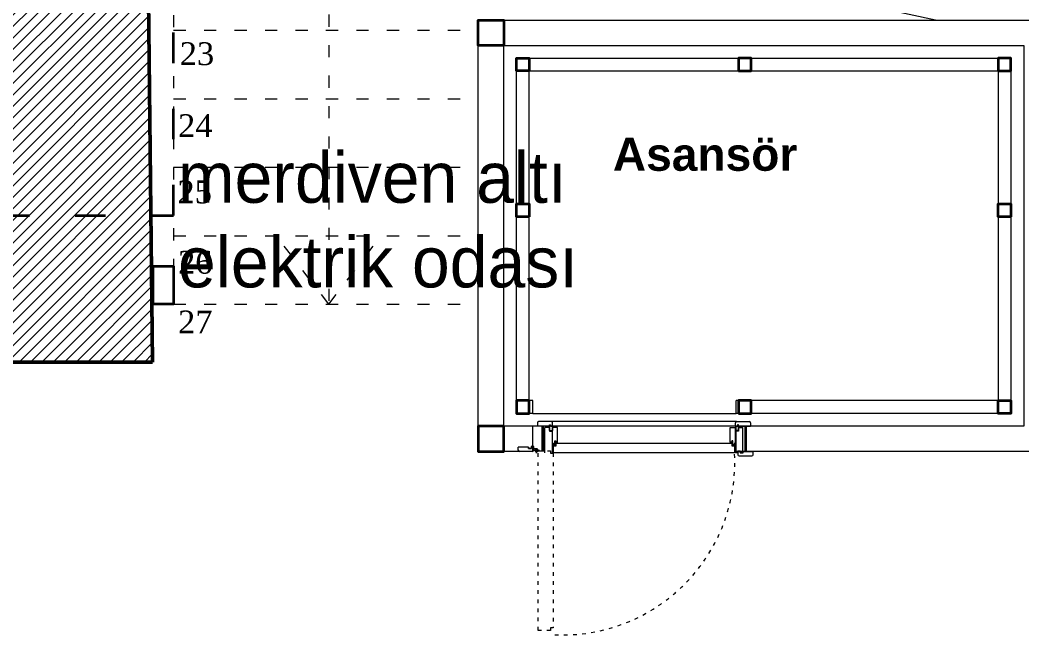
# Model space of a CAD drawing. Header units: millimetres. Extents: x 4980 to 19099, y 3891 to 5773.
# Drawn here: x 7114.2 to 7508.8, y 4669.7 to 4914.8 of the extents above; entities that cross this region are included whole.
import ezdxf

# ---------------------------------------------------------------- set-up
doc = ezdxf.new("R2010")
doc.units = ezdxf.units.MM
doc.linetypes.add('ACAD_ISO03W100', pattern=[30, 12, -18])
for name, color, linetype, lineweight in [('a 0', 252, 'Continuous', 0), ('a 2', 132, 'Continuous', 20), ('a alçıpan duvar', 162, 'Continuous', 35), ('a duvar', 84, 'Continuous', 50), ('a kapı 1', 50, 'Continuous', 5), ('a kapı 2', 51, 'Continuous', 9), ('a kapı eşik', 40, 'Continuous', 20), ('kot', 3, 'Continuous', 0), ('no3_duvar tarama', 253, 'Continuous', 9), ('PLAN YAZI', 4, 'Continuous', 9)]:
    doc.layers.add(name, color=color, linetype=linetype, lineweight=lineweight)
doc.layers.add('a yazı', color=30, linetype='Continuous')
doc.styles.get("Standard").update_dxf_attribs({"font": 'stylu.ttf', "height": 10})

msp = doc.modelspace()

# ---------------------------------------------------------------- hatches: boundary and pattern name
at = {"layer": 'a kapı 1'}
h = msp.add_hatch(color=256, dxfattribs=at)
h.paths.add_polyline_path([(7323.92, 4747.59), (7324.02, 4747.58), (7324.01, 4747.4), (7324.15, 4747.4), (7324.14, 4747.58), (7324.24, 4747.59), (7324.14, 4747.66), (7324.13, 4747.79), (7324.24, 4747.81), (7324.08, 4747.9), (7323.92, 4747.81), (7324.03, 4747.79), (7324.02, 4747.66)])
h.paths.add_polyline_path([(7323.91, 4747.4, 0.2663), (7324.21, 4747), (7324.61, 4747, 0.268071), (7324.91, 4747.4)])
h.paths.add_polyline_path([(7324.04, 4747.3), (7324.78, 4747.3, -0.088912), (7324.7, 4747.19, -0.285346), (7324.12, 4747.19, -0.088079)], flags=16)
for points in [[(7324.02, 4747.66), (7323.92, 4747.59), (7324.02, 4747.58), (7324.01, 4747.4), (7324.15, 4747.4), (7324.14, 4747.58), (7324.24, 4747.59), (7324.14, 4747.66), (7324.13, 4747.79), (7324.24, 4747.81), (7324.08, 4747.9), (7323.92, 4747.81), (7324.03, 4747.79)], [(7325.91, 4748.4), (7324.91, 4748.4, 0.2663), (7325.21, 4748), (7325.61, 4748, 0.268071)], [(7325.02, 4748.65), (7324.92, 4748.59), (7325.02, 4748.57), (7325.01, 4748.4), (7325.15, 4748.4), (7325.14, 4748.57), (7325.24, 4748.59), (7325.14, 4748.65), (7325.13, 4748.79), (7325.24, 4748.8), (7325.08, 4748.9), (7324.92, 4748.8), (7325.03, 4748.79)], [(7393.91, 4748.4), (7394.91, 4748.4, -0.2663), (7394.61, 4748), (7394.21, 4748, -0.268071)], [(7394.8, 4748.65), (7394.9, 4748.59), (7394.8, 4748.57), (7394.81, 4748.4), (7394.67, 4748.4), (7394.68, 4748.57), (7394.58, 4748.59), (7394.68, 4748.65), (7394.69, 4748.79), (7394.58, 4748.8), (7394.74, 4748.9), (7394.9, 4748.8), (7394.79, 4748.79)], [(7395.8, 4747.66), (7395.9, 4747.59), (7395.8, 4747.58), (7395.81, 4747.4), (7395.67, 4747.4), (7395.68, 4747.58), (7395.58, 4747.59), (7395.68, 4747.66), (7395.69, 4747.79), (7395.58, 4747.81), (7395.74, 4747.9), (7395.9, 4747.81), (7395.79, 4747.79)], [(7324.91, 4747.4), (7323.91, 4747.4, 0.2663), (7324.21, 4747), (7324.61, 4747, 0.268071)], [(7394.91, 4747.4), (7395.91, 4747.4, -0.2663), (7395.61, 4747), (7395.21, 4747, -0.268071)]]:
    msp.add_hatch(color=256, dxfattribs=at).paths.add_polyline_path(points)
h = msp.add_hatch(color=256, dxfattribs=at)
h.paths.add_polyline_path([(7324.92, 4748.59), (7325.02, 4748.57), (7325.01, 4748.4), (7325.15, 4748.4), (7325.14, 4748.57), (7325.24, 4748.59), (7325.14, 4748.65), (7325.13, 4748.79), (7325.24, 4748.8), (7325.08, 4748.9), (7324.92, 4748.8), (7325.03, 4748.79), (7325.02, 4748.65)])
h.paths.add_polyline_path([(7324.91, 4748.4, 0.2663), (7325.21, 4748), (7325.61, 4748, 0.268071), (7325.91, 4748.4)])
h.paths.add_polyline_path([(7325.04, 4748.3), (7325.78, 4748.3, -0.088912), (7325.7, 4748.18, -0.285346), (7325.12, 4748.18, -0.088079)], flags=16)
h = msp.add_hatch(color=256, dxfattribs=at)
h.paths.add_polyline_path([(7394.9, 4748.59), (7394.8, 4748.57), (7394.81, 4748.4), (7394.67, 4748.4), (7394.68, 4748.57), (7394.58, 4748.59), (7394.68, 4748.65), (7394.69, 4748.79), (7394.58, 4748.8), (7394.74, 4748.9), (7394.9, 4748.8), (7394.79, 4748.79), (7394.8, 4748.65)])
h.paths.add_polyline_path([(7394.91, 4748.4, -0.2663), (7394.61, 4748), (7394.21, 4748, -0.268071), (7393.91, 4748.4)])
h.paths.add_polyline_path([(7394.78, 4748.3), (7394.04, 4748.3, 0.088912), (7394.12, 4748.18, 0.285346), (7394.7, 4748.18, 0.088079)], flags=16)
h = msp.add_hatch(color=256, dxfattribs=at)
h.paths.add_polyline_path([(7395.9, 4747.59), (7395.8, 4747.58), (7395.81, 4747.4), (7395.67, 4747.4), (7395.68, 4747.58), (7395.58, 4747.59), (7395.68, 4747.66), (7395.69, 4747.79), (7395.58, 4747.81), (7395.74, 4747.9), (7395.9, 4747.81), (7395.79, 4747.79), (7395.8, 4747.66)])
h.paths.add_polyline_path([(7395.91, 4747.4, -0.2663), (7395.61, 4747), (7395.21, 4747, -0.268071), (7394.91, 4747.4)])
h.paths.add_polyline_path([(7395.78, 4747.3), (7395.04, 4747.3, 0.088912), (7395.12, 4747.19, 0.285346), (7395.7, 4747.19, 0.088079)], flags=16)
at = {"layer": 'no3_duvar tarama'}
h = msp.add_hatch(dxfattribs=at)
h.set_pattern_fill('ANSI31', color=256, style=0)
h.set_pattern_definition([(45, (81879.2123, 31164.2985), (-2.24506403, 2.24506403), [])])
h.paths.add_polyline_path([(7168.47, 4578.31), (7167.37, 4659.97), (7106.26, 4659.97), (7106.26, 4579.31), (7088.4, 4579.31), (7088.4, 4557.56), (7183.4, 4557.56), (7183.4, 4578.31)])
h.paths.add_polyline_path([(7162.27, 5149.88), (7182.43, 5144.97), (7200.22, 5195.97), (7208.54, 5194.4), (7209.72, 5199.26), (7211.09, 5198.93), (7215.02, 5215.16), (7190.81, 5221.18), (7190.25, 5219.09), (6960.33, 5274.47), (6960.8, 5276.41), (6936.5, 5282.29), (6932.55, 5265.95), (6934.73, 5265.42), (6933.81, 5261.6), (6942.89, 5259.8), (6932.41, 5205.82), (7106.26, 5163.51), (7106.26, 4779.97), (7166.28, 4779.97)])

# ---------------------------------------------------------------- linework, layer by layer
at = {"layer": 'a 0'}
for p, q in [((7324.04, 4744.14, -0.53), (7324.04, 4747.59, -0.53)), ((7324.09, 4747.59, -0.53), (7324.04, 4747.59, -0.53)), ((7324.14, 4747.59, -0.53), (7324.09, 4747.59, -0.53)), ((7324.09, 4744.04, -0.53), (7324.09, 4747.59, -0.53)), ((7324.09, 4744.09, -0.53), (7324.09, 4747.59, -0.53)), ((7324.14, 4744.03, -0.53), (7324.14, 4747.59, -0.53)), ((7316.46, 4745.21, -0.53), (7318.71, 4745.21, -0.53)), ((7317.59, 4744.09, -0.53), (7317.59, 4745.86, -0.53))]:
    msp.add_line(p, q, dxfattribs=at)
for radius, start, end in [(0.65, 94.4117, 85.5883), (0.6, 90, 85.2198), (0.55, 90, 84.7841)]:
    msp.add_arc((7317.59, 4745.21, -0.53), radius, start, end, dxfattribs=at)
at = {"layer": 'a 2', "linetype": 'ACAD_ISO03W100', "ltscale": 0.4}
for p, q in [((7235.75, 4940.9, -0.53), (7235.75, 4802.79, -0.53)), ((7235.75, 4802.79, -0.53), (7214.32, 4830.79, -0.53)), ((7235.75, 4802.79, -0.53), (7257.18, 4830.79, -0.53))]:
    msp.add_line(p, q, dxfattribs=at)
at = {"layer": 'a 2'}
msp.add_line((7294.66, 4748.33, -0.53), (7294.66, 4914.79, -0.53), dxfattribs=at)
msp.add_line((7294.66, 4748.33, -0.53), (7294.66, 4914.79, -0.53), dxfattribs=at)
at = {"layer": 'a 2', "linetype": 'ACAD_ISO03W100', "ltscale": 0.4, "elevation": -0.53}
for points in [[(7174.66, 4952.71), (7174.66, 4802.79)], [(7174.66, 4910.79), (7294.66, 4910.79)], [(7174.66, 4883.79), (7294.66, 4883.79)], [(7174.66, 4856.79), (7293.51, 4856.79)], [(7174.66, 4829.79), (7294.66, 4829.79)], [(7174.66, 4802.79), (7293.51, 4802.79)]]:
    msp.add_lwpolyline(points, dxfattribs=at)
at = {"layer": 'a 2', "elevation": -0.53}
for points in [[(7474.78, 4914.79), (7402.07, 4930.44)], [(7294.66, 4914.79), (7519.47, 4914.79), (7519.47, 4744.79)], [(7294.66, 4914.79), (7519.47, 4914.79), (7519.47, 4744.79)], [(7316.16, 4744.79), (7294.66, 4744.79), (7294.66, 4914.79), (7519.47, 4914.79), (7519.47, 4744.79), (7396.16, 4744.79)], [(7316.16, 4754.79), (7304.66, 4754.79), (7304.66, 4904.79), (7509.47, 4904.79), (7509.47, 4754.79), (7396.16, 4754.79)], [(7316.16, 4754.79), (7304.66, 4754.79), (7304.66, 4904.79), (7509.47, 4904.79), (7509.47, 4754.79), (7396.16, 4754.79)], [(7316.16, 4759.79), (7309.66, 4759.79), (7309.66, 4899.79), (7504.47, 4899.79), (7504.47, 4759.79), (7396.16, 4759.79)], [(7316.16, 4759.79), (7309.66, 4759.79), (7309.66, 4899.79), (7504.47, 4899.79), (7504.47, 4759.79), (7396.16, 4759.79)], [(7316.16, 4764.79), (7314.66, 4764.79), (7314.66, 4894.79), (7499.47, 4894.79), (7499.47, 4764.79), (7396.16, 4764.79)], [(7316.16, 4764.79), (7314.66, 4764.79), (7314.66, 4894.79), (7499.47, 4894.79), (7499.47, 4764.79), (7396.16, 4764.79)], [(7316.16, 4759.79), (7316.16, 4764.79)], [(7316.16, 4759.79), (7316.16, 4764.79)], [(7396.16, 4759.79), (7396.16, 4764.79)], [(7396.16, 4759.79), (7396.16, 4764.79)], [(7316.16, 4759.79), (7396.16, 4759.79)], [(7316.16, 4759.79), (7396.16, 4759.79)], [(7396.16, 4754.79), (7316.16, 4754.79)], [(7316.16, 4744.79), (7316.16, 4754.79)], [(7396.16, 4754.79), (7316.16, 4754.79)], [(7316.16, 4744.79), (7316.16, 4754.79)], [(7396.16, 4744.79), (7396.16, 4754.79)], [(7396.16, 4744.79), (7396.16, 4754.79)]]:
    msp.add_lwpolyline(points, dxfattribs=at)
at = {"layer": 'a alçıpan duvar'}
for p, q in [((7319.88, 4754.79, -0.53), (7319.88, 4744.79, -0.53)), ((7399.88, 4754.79, -0.53), (7399.88, 4744.79, -0.53))]:
    msp.add_line(p, q, dxfattribs=at)
at = {"layer": 'a alçıpan duvar', "linetype": 'ACAD_ISO03W100', "elevation": -0.53}
msp.add_lwpolyline([(7106.26, 5163.51), (7105.82, 4837.81), (7174.66, 4837.81), (7174.66, 5024.89)], dxfattribs=at)
at = {"layer": 'a alçıpan duvar', "elevation": -0.53}
for points in [[(7304.66, 4904.79), (7294.66, 4904.79), (7294.66, 4914.79), (7304.66, 4914.79)], [(7314.66, 4894.79), (7309.66, 4894.79), (7309.66, 4899.79), (7314.66, 4899.79)], [(7397.16, 4894.79), (7402.16, 4894.79), (7402.16, 4899.79), (7397.16, 4899.79)], [(7499.47, 4894.79), (7504.47, 4894.79), (7504.47, 4899.79), (7499.47, 4899.79)], [(7314.66, 4837.29), (7309.66, 4837.29), (7309.66, 4842.29), (7314.66, 4842.29)], [(7314.66, 4837.29), (7309.66, 4837.29), (7309.66, 4842.29), (7314.66, 4842.29)], [(7504.47, 4837.29), (7499.47, 4837.29), (7499.47, 4842.29), (7504.47, 4842.29)], [(7504.47, 4837.29), (7499.47, 4837.29), (7499.47, 4842.29), (7504.47, 4842.29)], [(7166.55, 4807.79), (7166.55, 4817.79), (7174.66, 4817.79), (7174.66, 4807.79), (7174.66, 4802.79), (7166.55, 4802.79)], [(7314.66, 4764.79), (7309.66, 4764.79), (7309.66, 4759.79), (7314.66, 4759.79)], [(7314.66, 4764.79), (7309.66, 4764.79), (7309.66, 4759.79), (7314.66, 4759.79)], [(7397.16, 4759.79), (7402.16, 4759.79), (7402.16, 4764.79), (7397.16, 4764.79)], [(7397.16, 4759.79), (7402.16, 4759.79), (7402.16, 4764.79), (7397.16, 4764.79)], [(7499.47, 4764.79), (7504.47, 4764.79), (7504.47, 4759.79), (7499.47, 4759.79)], [(7499.47, 4764.79), (7504.47, 4764.79), (7504.47, 4759.79), (7499.47, 4759.79)], [(7304.66, 4754.79), (7294.66, 4754.79), (7294.66, 4744.79), (7304.66, 4744.79)]]:
    msp.add_lwpolyline(points, close=True, dxfattribs=at)
at = {"layer": 'a duvar', "elevation": -0.53}
for points in [[(7177.31, 5146.22), (7162.27, 5149.88), (7166.28, 4779.97)], [(7166.28, 4779.97), (7106.26, 4779.97)]]:
    msp.add_lwpolyline(points, dxfattribs=at)
at = {"layer": 'a kapı 1'}
for p, q in [((7317.91, 4756.09, -0.53), (7317.91, 4754.79, -0.53)), ((7323.41, 4756.59, -0.53), (7318.41, 4756.59, -0.53)), ((7323.91, 4754.79, -0.53), (7323.91, 4756.09, -0.53)), ((7323.91, 4754.79, -0.53), (7323.91, 4756.03, -0.53)), ((7395.91, 4754.79, -0.53), (7395.91, 4756.09, -0.53)), ((7395.91, 4754.79, -0.53), (7395.91, 4756.03, -0.53)), ((7396.41, 4756.59, -0.53), (7401.41, 4756.59, -0.53)), ((7401.91, 4756.09, -0.53), (7401.91, 4754.79, -0.53)), ((7322.73, 4754.79, -0.53), (7317.91, 4754.79, -0.53)), ((7320.91, 4744.19, -0.53), (7320.91, 4754.21, -0.53)), ((7322.71, 4754.21, -0.53), (7320.91, 4754.21, -0.53)), ((7322.71, 4754.21, -0.53), (7322.71, 4752.71, -0.53)), ((7322.71, 4752.71, -0.53), (7323.91, 4752.71, -0.53)), ((7322.73, 4752.99, -0.53), (7322.73, 4755.29, -0.53)), ((7322.73, 4755.29, -0.53), (7323.13, 4755.29, -0.53)), ((7322.73, 4754.21, -0.53), (7322.73, 4752.99, -0.53)), ((7322.73, 4752.99, -0.53), (7323.91, 4752.99, -0.53)), ((7323.13, 4755.29, -0.53), (7323.13, 4754.79, -0.53)), ((7323.91, 4754.79, -0.53), (7323.13, 4754.79, -0.53)), ((7323.13, 4754.79, -0.53), (7323.91, 4754.79, -0.53)), ((7323.13, 4754.79, -0.53), (7323.91, 4754.79, -0.53)), ((7323.91, 4754.79, -0.53), (7323.71, 4754.79, -0.53)), ((7323.71, 4754.79, -0.53), (7323.71, 4754.59, -0.53)), ((7323.71, 4754.59, -0.53), (7323.91, 4754.59, -0.53)), ((7323.91, 4754.79, -0.53), (7323.76, 4754.79, -0.53)), ((7323.91, 4754.59, -0.53), (7323.91, 4752.99, -0.53)), ((7325.91, 4754.21, -0.53), (7323.91, 4754.21, -0.53)), ((7323.91, 4744.19, -0.53), (7323.91, 4754.21, -0.53)), ((7323.91, 4752.99, -0.53), (7323.91, 4754.16, -0.53)), ((7325.91, 4748.4, -0.53), (7325.91, 4754.21, -0.53)), ((7325.91, 4748.4, -0.53), (7325.91, 4754.21, -0.53)), ((7393.91, 4754.21, -0.53), (7395.91, 4754.21, -0.53)), ((7393.91, 4748.4, -0.53), (7393.91, 4754.21, -0.53)), ((7393.91, 4748.4, -0.53), (7393.91, 4754.21, -0.53)), ((7395.91, 4754.79, -0.53), (7396.69, 4754.79, -0.53)), ((7396.69, 4754.79, -0.53), (7395.91, 4754.79, -0.53)), ((7396.69, 4754.79, -0.53), (7395.91, 4754.79, -0.53)), ((7395.91, 4754.79, -0.53), (7396.11, 4754.79, -0.53)), ((7395.91, 4754.79, -0.53), (7396.06, 4754.79, -0.53)), ((7395.91, 4754.59, -0.53), (7395.91, 4752.99, -0.53)), ((7396.11, 4754.59, -0.53), (7395.91, 4754.59, -0.53)), ((7395.91, 4744.19, -0.53), (7395.91, 4754.21, -0.53)), ((7395.91, 4752.99, -0.53), (7395.91, 4754.16, -0.53)), ((7397.09, 4752.99, -0.53), (7395.91, 4752.99, -0.53)), ((7397.11, 4752.71, -0.53), (7395.91, 4752.71, -0.53)), ((7396.11, 4754.79, -0.53), (7396.11, 4754.59, -0.53)), ((7396.69, 4755.29, -0.53), (7396.69, 4754.79, -0.53)), ((7397.09, 4755.29, -0.53), (7396.69, 4755.29, -0.53)), ((7397.09, 4752.99, -0.53), (7397.09, 4755.29, -0.53)), ((7397.09, 4754.79, -0.53), (7401.91, 4754.79, -0.53)), ((7397.09, 4754.21, -0.53), (7397.09, 4752.99, -0.53)), ((7397.11, 4754.21, -0.53), (7397.11, 4752.71, -0.53)), ((7397.11, 4754.21, -0.53), (7398.91, 4754.21, -0.53)), ((7398.91, 4744.19, -0.53), (7398.91, 4754.21, -0.53)), ((7323.91, 4748, -0.53), (7324.25, 4748, -0.53)), ((7323.91, 4747.4, -0.53), (7323.91, 4748, -0.53)), ((7324.08, 4747.9, -0.53), (7323.92, 4747.81, -0.53)), ((7323.92, 4747.81, -0.53), (7324.03, 4747.79, -0.53)), ((7324.02, 4747.66, -0.53), (7323.92, 4747.59, -0.53)), ((7323.92, 4747.59, -0.53), (7324.02, 4747.58, -0.53)), ((7324.02, 4747.58, -0.53), (7324.01, 4747.4, -0.53)), ((7324.03, 4747.79, -0.53), (7324.02, 4747.66, -0.53)), ((7324.08, 4747.9, -0.53), (7324.24, 4747.81, -0.53)), ((7324.24, 4747.81, -0.53), (7324.13, 4747.79, -0.53)), ((7324.13, 4747.79, -0.53), (7324.14, 4747.66, -0.53)), ((7324.14, 4747.66, -0.53), (7324.24, 4747.59, -0.53)), ((7324.24, 4747.59, -0.53), (7324.14, 4747.58, -0.53)), ((7324.14, 4747.58, -0.53), (7324.15, 4747.4, -0.53)), ((7324.25, 4748, -0.53), (7324.25, 4747.45, -0.53)), ((7324.86, 4747.45, -0.53), (7324.86, 4749, -0.53)), ((7324.86, 4749, -0.53), (7325.25, 4749, -0.53)), ((7325.26, 4748.4, -0.53), (7324.91, 4748.4, -0.53)), ((7325.91, 4748.4, -0.53), (7324.91, 4748.4, -0.53)), ((7325.08, 4748.9, -0.53), (7324.92, 4748.8, -0.53)), ((7324.92, 4748.8, -0.53), (7325.03, 4748.79, -0.53)), ((7325.02, 4748.65, -0.53), (7324.92, 4748.59, -0.53)), ((7324.92, 4748.59, -0.53), (7325.02, 4748.57, -0.53)), ((7325.02, 4748.57, -0.53), (7325.01, 4748.4, -0.53)), ((7325.03, 4748.79, -0.53), (7325.02, 4748.65, -0.53)), ((7325.78, 4748.3, -0.53), (7325.04, 4748.3, -0.53)), ((7325.08, 4748.9, -0.53), (7325.24, 4748.8, -0.53)), ((7325.24, 4748.8, -0.53), (7325.13, 4748.79, -0.53)), ((7325.13, 4748.79, -0.53), (7325.14, 4748.65, -0.53)), ((7325.14, 4748.65, -0.53), (7325.24, 4748.59, -0.53)), ((7325.24, 4748.59, -0.53), (7325.14, 4748.57, -0.53)), ((7325.14, 4748.57, -0.53), (7325.15, 4748.4, -0.53)), ((7325.21, 4748, -0.53), (7325.61, 4748, -0.53)), ((7325.25, 4749, -0.53), (7325.25, 4748.4, -0.53)), ((7325.25, 4748.4, -0.53), (7325.91, 4748.4, -0.53)), ((7325.26, 4748.4, -0.53), (7325.91, 4748.4, -0.53)), ((7325.26, 4748.4, -0.53), (7325.86, 4748.4, -0.53)), ((7325.26, 4748.4, -0.53), (7325.91, 4748.4, -0.53)), ((7325.41, 4748.1, -0.53), (7325.41, 4748.1, -0.53)), ((7394.57, 4748.4, -0.53), (7393.91, 4748.4, -0.53)), ((7394.56, 4748.4, -0.53), (7393.91, 4748.4, -0.53)), ((7394.56, 4748.4, -0.53), (7393.91, 4748.4, -0.53)), ((7393.91, 4748.4, -0.53), (7394.91, 4748.4, -0.53)), ((7394.56, 4748.4, -0.53), (7393.96, 4748.4, -0.53)), ((7394.04, 4748.3, -0.53), (7394.78, 4748.3, -0.53)), ((7394.56, 4748.4, -0.53), (7394.91, 4748.4, -0.53)), ((7394.57, 4749, -0.53), (7394.57, 4748.4, -0.53)), ((7394.96, 4749, -0.53), (7394.57, 4749, -0.53)), ((7394.74, 4748.9, -0.53), (7394.58, 4748.8, -0.53)), ((7394.58, 4748.8, -0.53), (7394.69, 4748.79, -0.53)), ((7394.68, 4748.65, -0.53), (7394.58, 4748.59, -0.53)), ((7394.58, 4748.59, -0.53), (7394.68, 4748.57, -0.53)), ((7394.68, 4748.57, -0.53), (7394.67, 4748.4, -0.53)), ((7394.69, 4748.79, -0.53), (7394.68, 4748.65, -0.53)), ((7394.74, 4748.9, -0.53), (7394.9, 4748.8, -0.53)), ((7394.9, 4748.8, -0.53), (7394.79, 4748.79, -0.53)), ((7394.79, 4748.79, -0.53), (7394.8, 4748.65, -0.53)), ((7394.8, 4748.65, -0.53), (7394.9, 4748.59, -0.53)), ((7394.9, 4748.59, -0.53), (7394.8, 4748.57, -0.53)), ((7394.8, 4748.57, -0.53), (7394.81, 4748.4, -0.53)), ((7394.96, 4747.45, -0.53), (7394.96, 4749, -0.53)), ((7395.91, 4748, -0.53), (7395.57, 4748, -0.53)), ((7395.57, 4748, -0.53), (7395.57, 4747.45, -0.53)), ((7395.74, 4747.9, -0.53), (7395.58, 4747.81, -0.53)), ((7395.58, 4747.81, -0.53), (7395.69, 4747.79, -0.53)), ((7395.68, 4747.66, -0.53), (7395.58, 4747.59, -0.53)), ((7395.58, 4747.59, -0.53), (7395.68, 4747.58, -0.53)), ((7395.68, 4747.58, -0.53), (7395.67, 4747.4, -0.53)), ((7395.69, 4747.79, -0.53), (7395.68, 4747.66, -0.53)), ((7395.74, 4747.9, -0.53), (7395.9, 4747.81, -0.53)), ((7395.9, 4747.81, -0.53), (7395.79, 4747.79, -0.53)), ((7395.79, 4747.79, -0.53), (7395.8, 4747.66, -0.53)), ((7395.8, 4747.66, -0.53), (7395.9, 4747.59, -0.53)), ((7395.9, 4747.59, -0.53), (7395.8, 4747.58, -0.53)), ((7395.8, 4747.58, -0.53), (7395.81, 4747.4, -0.53)), ((7395.91, 4747.4, -0.53), (7395.91, 4748, -0.53)), ((7314.38, 4746.51, -0.53), (7310.41, 4746.51, -0.53)), ((7310.41, 4745.21, -0.53), (7310.41, 4746.51, -0.53)), ((7315.91, 4744.71, -0.53), (7310.91, 4744.71, -0.53)), ((7314.38, 4745.89, -0.53), (7314.38, 4746.51, -0.53)), ((7315.55, 4745.89, -0.53), (7314.38, 4745.89, -0.53)), ((7314.38, 4745.89, -0.53), (7315.53, 4745.89, -0.53)), ((7314.41, 4746.41, -0.53), (7314.41, 4745.91, -0.53)), ((7314.41, 4745.91, -0.53), (7315.48, 4745.91, -0.53)), ((7314.41, 4745.89, -0.53), (7315.55, 4745.89, -0.53)), ((7316.48, 4746.71, -0.53), (7315.48, 4746.71, -0.53)), ((7315.48, 4746.71, -0.53), (7315.48, 4745.91, -0.53)), ((7315.55, 4746.51, -0.53), (7316.41, 4746.51, -0.53)), ((7315.55, 4746.51, -0.53), (7315.55, 4745.89, -0.53)), ((7316.41, 4746.51, -0.53), (7315.55, 4746.51, -0.53)), ((7316.41, 4746.51, -0.53), (7316.41, 4745.21, -0.53)), ((7316.48, 4745.91, -0.53), (7316.48, 4746.71, -0.53)), ((7316.48, 4745.91, -0.53), (7317.41, 4745.91, -0.53)), ((7324.91, 4747.4, -0.53), (7323.91, 4747.4, -0.53)), ((7324.26, 4747.4, -0.53), (7323.91, 4747.4, -0.53)), ((7324.78, 4747.3, -0.53), (7324.04, 4747.3, -0.53)), ((7324.21, 4747, -0.53), (7324.61, 4747, -0.53)), ((7324.25, 4747.45, -0.53), (7324.86, 4747.45, -0.53)), ((7324.25, 4747.4, -0.53), (7324.91, 4747.4, -0.53)), ((7324.26, 4747.4, -0.53), (7324.91, 4747.4, -0.53)), ((7324.26, 4747.4, -0.53), (7324.86, 4747.4, -0.53)), ((7324.26, 4747.4, -0.53), (7324.91, 4747.4, -0.53)), ((7324.41, 4747.1, -0.53), (7324.41, 4747.1, -0.53)), ((7394.91, 4747.4, -0.53), (7395.91, 4747.4, -0.53)), ((7395.56, 4747.4, -0.53), (7394.91, 4747.4, -0.53)), ((7395.56, 4747.4, -0.53), (7394.91, 4747.4, -0.53)), ((7395.57, 4747.4, -0.53), (7394.91, 4747.4, -0.53)), ((7395.57, 4747.45, -0.53), (7394.96, 4747.45, -0.53)), ((7395.56, 4747.4, -0.53), (7394.96, 4747.4, -0.53)), ((7395.04, 4747.3, -0.53), (7395.78, 4747.3, -0.53)), ((7395.61, 4747, -0.53), (7395.21, 4747, -0.53)), ((7395.41, 4747.1, -0.53), (7395.41, 4747.1, -0.53)), ((7395.56, 4747.4, -0.53), (7395.91, 4747.4, -0.53)), ((7396.84, 4744.19, -0.53), (7395.91, 4744.19, -0.53)), ((7396.84, 4744.99, -0.53), (7397.84, 4744.99, -0.53)), ((7396.84, 4744.19, -0.53), (7396.84, 4744.99, -0.53)), ((7396.91, 4744.79, -0.53), (7397.77, 4744.79, -0.53)), ((7397.77, 4744.79, -0.53), (7396.91, 4744.79, -0.53)), ((7396.91, 4744.79, -0.53), (7396.91, 4743.49, -0.53)), ((7397.77, 4744.79, -0.53), (7397.77, 4744.17, -0.53)), ((7397.77, 4744.17, -0.53), (7398.94, 4744.17, -0.53)), ((7398.91, 4744.17, -0.53), (7397.77, 4744.17, -0.53)), ((7398.94, 4744.17, -0.53), (7397.79, 4744.17, -0.53)), ((7397.84, 4744.99, -0.53), (7397.84, 4744.19, -0.53)), ((7398.91, 4744.19, -0.53), (7397.84, 4744.19, -0.53)), ((7398.91, 4744.69, -0.53), (7398.91, 4744.19, -0.53)), ((7398.94, 4744.79, -0.53), (7402.91, 4744.79, -0.53)), ((7398.94, 4744.17, -0.53), (7398.94, 4744.79, -0.53)), ((7402.91, 4743.49, -0.53), (7402.91, 4744.79, -0.53)), ((7397.41, 4742.99, -0.53), (7402.41, 4742.99, -0.53))]:
    msp.add_line(p, q, dxfattribs=at)
for centre, radius, start, end in [((7318.41, 4756.09, -0.53), 0.5, 90, 180), ((7323.41, 4756.09, -0.53), 0.5, 0, 90), ((7396.41, 4756.09, -0.53), 0.5, 90, 180), ((7401.41, 4756.09, -0.53), 0.5, 0, 90), ((7325.41, 4748.46, -0.53), 0.503, 187.0543, 247.0802), ((7325.41, 4748.46, -0.53), 0.403, 187.0543, 188.8184), ((7325.41, 4748.46, -0.53), 0.403, 203.6786, 223.8128), ((7325.41, 4748.65, -0.53), 0.552, 238.0538, 301.7574), ((7325.41, 4748.46, -0.53), 0.503, 292.9198, 352.9457), ((7325.41, 4748.46, -0.53), 0.403, 315.9978, 336.3214), ((7394.41, 4748.46, -0.53), 0.503, 187.0543, 247.0802), ((7394.41, 4748.46, -0.53), 0.403, 203.6786, 224.0022), ((7394.41, 4748.46, -0.53), 0.503, 292.9198, 352.9457), ((7394.41, 4748.46, -0.53), 0.403, 316.1872, 336.3214), ((7394.41, 4748.46, -0.53), 0.403, 351.1816, 352.9457), ((7310.91, 4745.21, -0.53), 0.5, 180, 270), ((7315.91, 4745.21, -0.53), 0.5, 270, 0), ((7324.41, 4747.47, -0.53), 0.503, 187.0543, 247.0802), ((7324.41, 4747.47, -0.53), 0.403, 187.0543, 188.8184), ((7324.41, 4747.47, -0.53), 0.403, 203.6786, 223.8128), ((7324.41, 4747.65, -0.53), 0.552, 238.0538, 301.7574), ((7324.41, 4747.47, -0.53), 0.503, 292.9198, 352.9457), ((7324.41, 4747.47, -0.53), 0.403, 315.9978, 336.3214), ((7395.41, 4747.47, -0.53), 0.503, 187.0543, 247.0802), ((7395.41, 4747.47, -0.53), 0.403, 203.6786, 224.0022), ((7395.41, 4747.65, -0.53), 0.552, 238.2426, 301.9462), ((7395.41, 4747.47, -0.53), 0.503, 292.9198, 352.9457), ((7395.41, 4747.47, -0.53), 0.403, 316.1872, 336.3214), ((7395.41, 4747.47, -0.53), 0.403, 351.1816, 352.9457), ((7397.41, 4743.49, -0.53), 0.5, 180, 270), ((7402.41, 4743.49, -0.53), 0.5, 270, 0)]:
    msp.add_arc(centre, radius, start, end, dxfattribs=at)
at = {"layer": 'a kapı 2', "elevation": -0.53}
msp.add_lwpolyline([(7394.56, 4746.99), (7395.56, 4746.99), (7395.56, 4744.19), (7324.26, 4744.19), (7324.26, 4746.99), (7325.26, 4746.99), (7325.26, 4747.99), (7394.56, 4747.99)], close=True, dxfattribs=at)
at = {"layer": 'a kapı 2', "linetype": 'ACAD_ISO03W100', "ltscale": 0.12, "elevation": -0.53}
msp.add_lwpolyline([(7323.09, 4675.24), (7323.09, 4674.24), (7318.29, 4674.24), (7318.29, 4745.04), (7323.09, 4745.04), (7323.09, 4744.04), (7324.09, 4744.04), (7324.09, 4675.24)], close=True, dxfattribs=at)
at = {"layer": 'a kapı 2', "linetype": 'ACAD_ISO03W100', "ltscale": 0.12}
msp.add_arc((7327.79, 4740.33, -0.53), 67.88, 267.4639, 3.2549, dxfattribs=at)
at = {"layer": 'a kapı eşik', "elevation": -0.53}
msp.add_lwpolyline([(7396.41, 4756.59), (7323.41, 4756.59)], dxfattribs=at)
at = {"layer": 'kot', "elevation": -0.53}
for points in [[(7319.88, 4754.79), (7319.88, 4744.79)], [(7399.88, 4754.79), (7399.88, 4744.79)]]:
    msp.add_lwpolyline(points, dxfattribs=at)

# ---------------------------------------------------------------- texts
at = {"layer": 'a yazı', "attachment_point": 1}
for s, insert, char_height, width in [('{\\fTimes New Roman|b0|i0|c162|p18;\\H0.75x;23\\H1.3333x;        }', (7177.04, 4906.03, -0.53), 12, 1118.1808), ('{\\fTimes New Roman|b0|i0|c162|p18;\\H0.75x;24\\H1.3333x;        }', (7176.38, 4877.65, -0.53), 12, 1118.1808), ('{\\fArial|b1|i0|c162|p34;Asansör }', (7347.65, 4868.37, -0.53), 13, 230.973), ('{\\fTimes New Roman|b0|i0|c162|p18;\\H0.75x;25\\H1.3333x;        }', (7176.15, 4851.55, -0.53), 12, 1118.1808), ('{\\fTimes New Roman|b0|i0|c162|p18;\\H0.75x;26\\H1.3333x;        }', (7176.38, 4823.84, -0.53), 12, 1118.1808), ('{\\fTimes New Roman|b0|i0|c162|p18;\\H0.75x;27\\H1.3333x;        }', (7176.38, 4800.28, -0.53), 12, 1118.1808)]:
    msp.add_mtext(s, dxfattribs=dict(at, insert=insert, char_height=char_height, width=width))
at = {"layer": 'PLAN YAZI', "insert": (7176.38, 4862.76, -0.53), "char_height": 20, "width": 1594.4318, "attachment_point": 1}
msp.add_mtext('{\\C1;merdiven altı \\Pelektrik odası\\P}', dxfattribs=at)

doc.saveas('drawing.dxf')
